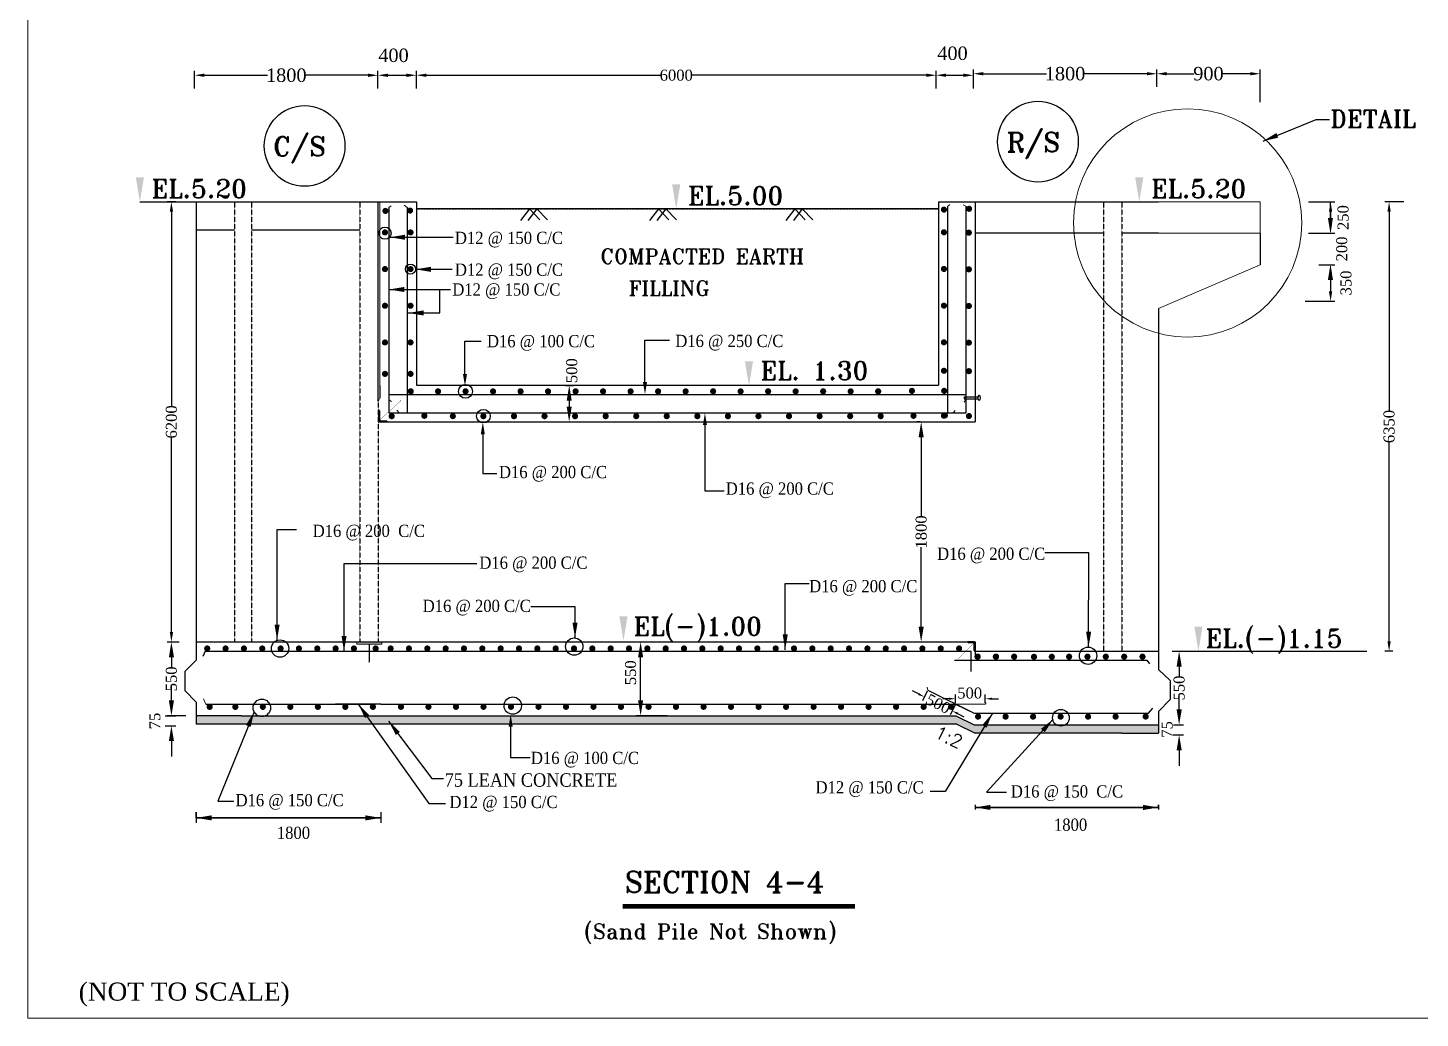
# Model space of a CAD drawing. Extents: x -545075 to 1728153, y -708141 to -305611.
# Drawn here: x 298246 to 329939, y -644507 to -621965 of the extents above; entities that cross this region are included whole.
import ezdxf

# ---------------------------------------------------------------- set-up
doc = ezdxf.new("R2010")
doc.units = 0
doc.header["$MEASUREMENT"] = 0
doc.linetypes.add('DASHED', pattern=[0.75, 0.5, -0.25])
doc.layers.get('0').update_dxf_attribs({"linetype": 'CONTINUOUS'})
doc.layers.get('DEFPOINTS').update_dxf_attribs({"linetype": 'CONTINUOUS'})
doc.layers.add('LINE', color=7, linetype='CONTINUOUS')
doc.styles.add('BIG', font='ROMANT.SHX')
doc.styles.add('SMALL', font='ROMANS.SHX')
doc.styles.get("Standard").update_dxf_attribs({"font": 'times.ttf', "height": 250})
doc.dimstyles.new('3', dxfattribs={"dimtxt": 225, "dimasz": 350, "dimexe": 100, "dimexo": 25, "dimgap": 9, "dimtad": 0, "dimdec": 0, "dimzin": 0, "dimdsep": 46, "dimtxsty": 'Standard', "dimcen": 0, "dimclrt": 256, "dimadec": 0, "dimazin": 0, "dimtfac": 1, "dimtdec": 0, "dimtofl": 0, "dimtmove": 2, "dimatfit": 3, "dimfxl": 1, "dimtolj": 1, "dimtzin": 0, "dimarcsym": 0})

# ---------------------------------------------------------------- blocks, each defined once
blk = doc.blocks.new('*D382')
at = {"layer": 'DEFPOINTS', "color": 0, "lineweight": -2}
for p in [(329595, -625926), (329232, -636155), (329342, -636155)]:
    blk.add_point(p, dxfattribs=at)
at = {"layer": 'LINE', "color": 0, "lineweight": -2}
for p, q in [((329570, -625926), (329132, -625926)), ((329232, -626151), (329232, -630677)), ((329232, -635930), (329232, -631404)), ((329317, -636155), (329132, -636155))]:
    blk.add_line(p, q, dxfattribs=at)
for points in [[(329194, -626151), (329269, -626151), (329232, -625926)], [(329194, -635930), (329269, -635930), (329232, -636155)]]:
    blk.add_solid(points, dxfattribs=at)
at = {"layer": 'LINE', "insert": (329232, -631040), "char_height": 250, "attachment_point": 5, "rotation": 90}
blk.add_mtext('\\A1;6350', dxfattribs=at)
blk = doc.blocks.new('*D383')
at = {"layer": 'DEFPOINTS', "color": 0, "lineweight": -2}
for p in [(301715, -635945), (301514, -637623), (301866, -637623)]:
    blk.add_point(p, dxfattribs=at)
at = {"layer": 'LINE', "color": 0, "lineweight": -2}
for p, q in [((301690, -635945), (301414, -635945)), ((301514, -636295), (301514, -636513)), ((301514, -637273), (301514, -637054)), ((301841, -637623), (301414, -637623))]:
    blk.add_line(p, q, dxfattribs=at)
for points in [[(301456, -636295), (301573, -636295), (301514, -635945)], [(301456, -637273), (301573, -637273), (301514, -637623)]]:
    blk.add_solid(points, dxfattribs=at)
at = {"layer": 'LINE', "insert": (301514, -636784), "char_height": 250, "attachment_point": 5, "rotation": 90}
blk.add_mtext('\\A1;550', dxfattribs=at)
blk = doc.blocks.new('*D384')
at = {"layer": 'DEFPOINTS', "color": 0, "lineweight": -2}
for p in [(324270, -636155), (324325, -637831), (324453, -637831)]:
    blk.add_point(p, dxfattribs=at)
at = {"layer": 'LINE', "color": 0, "lineweight": -2}
for p, q in [((324295, -636155), (324553, -636155)), ((324453, -636505), (324453, -636723)), ((324453, -637481), (324453, -637264)), ((324350, -637831), (324553, -637831))]:
    blk.add_line(p, q, dxfattribs=at)
for points in [[(324395, -636505), (324512, -636505), (324453, -636155)], [(324395, -637481), (324512, -637481), (324453, -637831)]]:
    blk.add_solid(points, dxfattribs=at)
at = {"layer": 'LINE', "insert": (324453, -636993), "char_height": 250, "attachment_point": 5, "rotation": 90}
blk.add_mtext('\\A1;550', dxfattribs=at)
blk = doc.blocks.new('*D369')
at = {"layer": 'DEFPOINTS', "color": 0, "lineweight": -2}
for p in [(310457, -630103), (310457, -630935), (310569, -630935)]:
    blk.add_point(p, dxfattribs=at)
at = {"layer": 'LINE', "color": 0, "lineweight": -2}
for p, q in [((310482, -630103), (310669, -630103)), ((310569, -630453), (310569, -630585)), ((310482, -630935), (310669, -630935))]:
    blk.add_line(p, q, dxfattribs=at)
for points in [[(310511, -630453), (310627, -630453), (310569, -630103)], [(310511, -630585), (310627, -630585), (310569, -630935)]]:
    blk.add_solid(points, dxfattribs=at)
at = {"layer": 'LINE', "insert": (310628, -629770), "char_height": 250, "attachment_point": 5, "rotation": 90}
blk.add_mtext('\\A1;500', dxfattribs=at)
blk = doc.blocks.new('*D370')
at = {"layer": 'DEFPOINTS', "color": 0, "lineweight": -2}
for p in [(306216, -623045), (302041, -623368), (306216, -623368)]:
    blk.add_point(p, dxfattribs=at)
at = {"layer": 'LINE', "color": 0, "lineweight": -2}
for p, q in [((302041, -623343), (302041, -622945)), ((302266, -623045), (303703, -623045)), ((305991, -623045), (304554, -623045)), ((306216, -623343), (306216, -622945))]:
    blk.add_line(p, q, dxfattribs=at)
for points in [[(302266, -623007), (302266, -623082), (302041, -623045)], [(305991, -623007), (305991, -623082), (306216, -623045)]]:
    blk.add_solid(points, dxfattribs=at)
at = {"layer": 'LINE', "insert": (304129, -623045), "char_height": 250, "attachment_point": 5}
blk.add_mtext('\\A1;{\\H1.222x;\\C7;1800}', dxfattribs=at)
blk = doc.blocks.new('*D371')
at = {"layer": 'DEFPOINTS', "color": 0, "lineweight": -2}
for p in [(319769, -623045), (318922, -623370), (319769, -623368)]:
    blk.add_point(p, dxfattribs=at)
at = {"layer": 'LINE', "color": 0, "lineweight": -2}
for p, q in [((318922, -623345), (318922, -622945)), ((319147, -623045), (319544, -623045)), ((319769, -623343), (319769, -622945))]:
    blk.add_line(p, q, dxfattribs=at)
for points in [[(319147, -623007), (319147, -623082), (318922, -623045)], [(319544, -623007), (319544, -623082), (319769, -623045)]]:
    blk.add_solid(points, dxfattribs=at)
at = {"layer": 'LINE', "insert": (319294, -622546), "char_height": 250, "attachment_point": 5}
blk.add_mtext('\\A1;{\\H1.222x;\\C7;400}', dxfattribs=at)
blk = doc.blocks.new('*D372')
at = {"layer": 'DEFPOINTS', "color": 0, "lineweight": -2}
for p in [(307090, -623045), (306216, -623368), (307090, -623368)]:
    blk.add_point(p, dxfattribs=at)
at = {"layer": 'LINE', "color": 0, "lineweight": -2}
for p, q in [((306216, -623343), (306216, -622945)), ((306441, -623045), (306865, -623045)), ((307090, -623343), (307090, -622945))]:
    blk.add_line(p, q, dxfattribs=at)
for points in [[(306441, -623007), (306441, -623082), (306216, -623045)], [(306865, -623007), (306865, -623082), (307090, -623045)]]:
    blk.add_solid(points, dxfattribs=at)
at = {"layer": 'LINE', "insert": (306570, -622593), "char_height": 250, "attachment_point": 5}
blk.add_mtext('\\A1;{\\H1.222x;\\C7;400}', dxfattribs=at)
blk = doc.blocks.new('*D373')
at = {"layer": 'DEFPOINTS', "color": 0, "lineweight": -2}
for p in [(307090, -623044), (307090, -623370), (318922, -623370)]:
    blk.add_point(p, dxfattribs=at)
at = {"layer": 'LINE', "color": 0, "lineweight": -2}
for p, q in [((307090, -623345), (307090, -622944)), ((307315, -623044), (312642, -623044)), ((318697, -623044), (313370, -623044)), ((318922, -623345), (318922, -622944))]:
    blk.add_line(p, q, dxfattribs=at)
for points in [[(307315, -623007), (307315, -623082), (307090, -623044)], [(318697, -623007), (318697, -623082), (318922, -623044)]]:
    blk.add_solid(points, dxfattribs=at)
at = {"layer": 'LINE', "insert": (313006, -623044), "char_height": 250, "attachment_point": 5}
blk.add_mtext('\\A1;6000', dxfattribs=at)
blk = doc.blocks.new('*D374')
at = {"layer": 'DEFPOINTS', "color": 0, "lineweight": -2}
for p in [(323944, -623010), (319769, -623333), (323944, -623333)]:
    blk.add_point(p, dxfattribs=at)
at = {"layer": 'LINE', "color": 0, "lineweight": -2}
for p, q in [((319769, -623308), (319769, -622910)), ((319994, -623010), (321431, -623010)), ((323719, -623010), (322282, -623010)), ((323944, -623308), (323944, -622910))]:
    blk.add_line(p, q, dxfattribs=at)
for points in [[(319994, -622972), (319994, -623047), (319769, -623010)], [(323719, -622972), (323719, -623047), (323944, -623010)]]:
    blk.add_solid(points, dxfattribs=at)
at = {"layer": 'LINE', "insert": (321856, -623010), "char_height": 250, "attachment_point": 5}
blk.add_mtext('\\A1;{\\H1.222x;\\C7;1800}', dxfattribs=at)
blk = doc.blocks.new('*D375')
at = {"layer": 'DEFPOINTS', "color": 0, "lineweight": -2}
for p in [(301514, -625926), (301638, -625926), (301638, -635945)]:
    blk.add_point(p, dxfattribs=at)
at = {"layer": 'LINE', "color": 0, "lineweight": -2}
for p, q in [((301613, -625926), (301414, -625926)), ((301514, -626151), (301514, -630572)), ((301514, -635720), (301514, -631299)), ((301613, -635945), (301414, -635945))]:
    blk.add_line(p, q, dxfattribs=at)
for points in [[(301477, -626151), (301552, -626151), (301514, -625926)], [(301477, -635720), (301552, -635720), (301514, -635945)]]:
    blk.add_solid(points, dxfattribs=at)
at = {"layer": 'LINE', "insert": (301514, -630935), "char_height": 250, "attachment_point": 5, "rotation": 90}
blk.add_mtext('\\A1;6200', dxfattribs=at)
blk = doc.blocks.new('*D376')
at = {"layer": 'DEFPOINTS', "color": 0, "lineweight": -2}
for p in [(312194, -635945), (312823, -635945), (312823, -637623)]:
    blk.add_point(p, dxfattribs=at)
at = {"layer": 'LINE', "color": 0, "lineweight": -2}
for p, q in [((312798, -635945), (312094, -635945)), ((312194, -637273), (312194, -636295)), ((312798, -637623), (312094, -637623))]:
    blk.add_line(p, q, dxfattribs=at)
for points in [[(312136, -636295), (312253, -636295), (312194, -635945)], [(312136, -637273), (312253, -637273), (312194, -637623)]]:
    blk.add_solid(points, dxfattribs=at)
at = {"layer": 'LINE', "insert": (311967, -636645), "char_height": 250, "attachment_point": 5, "rotation": 90}
blk.add_mtext('\\A1;550', dxfattribs=at)
blk = doc.blocks.new('*D377')
at = {"layer": 'DEFPOINTS', "color": 0, "lineweight": -2}
for p in [(326297, -623010), (323944, -623333), (326297, -623684)]:
    blk.add_point(p, dxfattribs=at)
at = {"layer": 'LINE', "color": 0, "lineweight": -2}
for p, q in [((323944, -623308), (323944, -622910)), ((324169, -623010), (324790, -623010)), ((326072, -623010), (325451, -623010)), ((326297, -623659), (326297, -622910))]:
    blk.add_line(p, q, dxfattribs=at)
for points in [[(324169, -622972), (324169, -623047), (323944, -623010)], [(326072, -622972), (326072, -623047), (326297, -623010)]]:
    blk.add_solid(points, dxfattribs=at)
at = {"layer": 'LINE', "insert": (325120, -623010), "char_height": 250, "attachment_point": 5}
blk.add_mtext('\\A1;{\\H1.222x;\\C7;900}', dxfattribs=at)
blk = doc.blocks.new('*D378')
at = {"layer": 'DEFPOINTS', "color": 0, "lineweight": -2}
for p in [(327375, -625926), (327375, -626641), (327900, -626641)]:
    blk.add_point(p, dxfattribs=at)
at = {"layer": 'LINE', "color": 0, "lineweight": -2}
for p, q in [((327400, -625926), (328000, -625926)), ((327900, -626151), (327900, -626416)), ((327400, -626641), (328000, -626641))]:
    blk.add_line(p, q, dxfattribs=at)
for points in [[(327862, -626151), (327937, -626151), (327900, -625926)], [(327862, -626416), (327937, -626416), (327900, -626641)]]:
    blk.add_solid(points, dxfattribs=at)
at = {"layer": 'LINE', "insert": (328186, -626284), "char_height": 250, "attachment_point": 5, "rotation": 90}
blk.add_mtext('\\A1;250', dxfattribs=at)
blk = doc.blocks.new('*D379')
at = {"layer": 'DEFPOINTS', "color": 0, "lineweight": -2}
for p in [(327608, -627357), (327293, -628188), (327900, -628188)]:
    blk.add_point(p, dxfattribs=at)
at = {"layer": 'LINE', "color": 0, "lineweight": -2}
for p, q in [((327633, -627357), (328000, -627357)), ((327900, -627582), (327900, -627963)), ((327318, -628188), (328000, -628188))]:
    blk.add_line(p, q, dxfattribs=at)
for points in [[(327862, -627582), (327937, -627582), (327900, -627357)], [(327862, -627963), (327937, -627963), (327900, -628188)]]:
    blk.add_solid(points, dxfattribs=at)
at = {"layer": 'LINE', "insert": (328252, -627773), "char_height": 250, "attachment_point": 5, "rotation": 90}
blk.add_mtext('\\A1;350', dxfattribs=at)
blk = doc.blocks.new('*D380')
at = {"layer": 'DEFPOINTS', "color": 0, "lineweight": -2}
for p in [(324300, -637831), (324294, -638060), (324453, -638060)]:
    blk.add_point(p, dxfattribs=at)
at = {"layer": 'LINE', "color": 0, "lineweight": -2}
for p, q in [((324453, -637481), (324453, -637131)), ((324325, -637831), (324553, -637831)), ((324319, -638060), (324553, -638060)), ((324453, -638410), (324453, -638760))]:
    blk.add_line(p, q, dxfattribs=at)
for points in [[(324395, -637481), (324512, -637481), (324453, -637831)], [(324395, -638410), (324512, -638410), (324453, -638060)]]:
    blk.add_solid(points, dxfattribs=at)
at = {"layer": 'LINE', "insert": (324180, -637936), "char_height": 250, "attachment_point": 5, "rotation": 90}
blk.add_mtext('\\A1;{\\fTimes New Roman|b0|i0|c0|p18;75}', dxfattribs=at)
blk = doc.blocks.new('*D381')
at = {"layer": 'DEFPOINTS', "color": 0, "lineweight": -2}
for p in [(301348, -637623), (301348, -637851), (301514, -637851)]:
    blk.add_point(p, dxfattribs=at)
at = {"layer": 'LINE', "color": 0, "lineweight": -2}
for p, q in [((301514, -637273), (301514, -636923)), ((301373, -637623), (301614, -637623)), ((301373, -637851), (301614, -637851)), ((301514, -638201), (301514, -638551))]:
    blk.add_line(p, q, dxfattribs=at)
for points in [[(301456, -637273), (301573, -637273), (301514, -637623)], [(301456, -638201), (301573, -638201), (301514, -637851)]]:
    blk.add_solid(points, dxfattribs=at)
at = {"layer": 'LINE', "insert": (301138, -637744), "char_height": 250, "attachment_point": 5, "rotation": 90}
blk.add_mtext('\\A1;{\\fTimes New Roman|b0|i0|c0|p18;75}', dxfattribs=at)
blk = doc.blocks.new('*D222')
at = {"layer": 'DEFPOINTS', "color": 0, "lineweight": -2}
for p in [(320040, -637237), (319363, -637357), (320040, -637357)]:
    blk.add_point(p, dxfattribs=at)
at = {"layer": 'LINE', "color": 0, "lineweight": -2}
for p, q in [((319213, -637237), (319063, -637237)), ((319363, -637332), (319363, -637137)), ((320040, -637332), (320040, -637137)), ((320190, -637237), (320340, -637237))]:
    blk.add_line(p, q, dxfattribs=at)
for points in [[(319213, -637212), (319213, -637262), (319363, -637237)], [(320190, -637212), (320190, -637262), (320040, -637237)]]:
    blk.add_solid(points, dxfattribs=at)
at = {"layer": 'LINE', "lineweight": 20, "insert": (319685, -637108), "char_height": 250, "attachment_point": 5}
blk.add_mtext('\\A1;500', dxfattribs=at)
blk = doc.blocks.new('*D223')
at = {"layer": 'DEFPOINTS', "color": 0, "lineweight": -2}
for p in [(318653, -637195), (318730, -637040), (319363, -637357)]:
    blk.add_point(p, dxfattribs=at)
at = {"layer": 'LINE', "color": 0, "lineweight": -2}
for p, q in [((318519, -637128), (318385, -637060)), ((318719, -637063), (318608, -637284)), ((319352, -637380), (319241, -637601)), ((319420, -637579), (319554, -637646))]:
    blk.add_line(p, q, dxfattribs=at)
for points in [[(318530, -637105), (318508, -637150), (318653, -637195)], [(319431, -637556), (319409, -637601), (319286, -637512)]]:
    blk.add_solid(points, dxfattribs=at)
at = {"layer": 'LINE', "lineweight": 20, "insert": (318969, -637353), "char_height": 250, "attachment_point": 5, "rotation": 333.4133}
blk.add_mtext('\\A1;500', dxfattribs=at)
blk = doc.blocks.new('*D404')
at = {"layer": 'DEFPOINTS', "color": 0, "linetype": 'ByBlock', "lineweight": -2}
for p in [(327375, -626641), (327608, -627357), (327896, -627357)]:
    blk.add_point(p, dxfattribs=at)
at = {"layer": 'LINE', "color": 0, "linetype": 'ByBlock', "lineweight": -2}
for p, q in [((327896, -626291), (327896, -625941)), ((327400, -626641), (327996, -626641)), ((327633, -627357), (327996, -627357)), ((327896, -627707), (327896, -628057))]:
    blk.add_line(p, q, dxfattribs=at)
for points in [[(327838, -626291), (327955, -626291), (327896, -626641)], [(327838, -627707), (327955, -627707), (327896, -627357)]]:
    blk.add_solid(points, dxfattribs=at)
at = {"layer": 'LINE', "linetype": 'ByBlock', "lineweight": -2, "insert": (328156, -626999), "char_height": 250, "attachment_point": 5, "rotation": 90}
blk.add_mtext('\\A1;200', dxfattribs=at)
blk = doc.blocks.new('*D667')
at = {"layer": 'DEFPOINTS', "color": 0, "linetype": 'ByBlock', "lineweight": -2}
for p in [(318581, -630935), (318581, -635945), (318581, -635945)]:
    blk.add_point(p, dxfattribs=at)
at = {"layer": 'LINE', "color": 0, "linetype": 'ByBlock', "lineweight": -2}
for p, q in [((318556, -630935), (318481, -630935)), ((318581, -631285), (318581, -633090)), ((318581, -635595), (318581, -633790)), ((318556, -635945), (318481, -635945))]:
    blk.add_line(p, q, dxfattribs=at)
for points in [[(318523, -631285), (318639, -631285), (318581, -630935)], [(318523, -635595), (318639, -635595), (318581, -635945)]]:
    blk.add_solid(points, dxfattribs=at)
at = {"layer": 'LINE', "linetype": 'ByBlock', "lineweight": -2, "insert": (318581, -633440), "char_height": 250, "attachment_point": 5, "rotation": 90}
blk.add_mtext('\\A1;1800', dxfattribs=at)

msp = doc.modelspace()

# ---------------------------------------------------------------- hatches: boundary and pattern name
at = {"layer": 'LINE', "lineweight": 20}
msp.add_hatch(color=256, dxfattribs=at).paths.add_polyline_path([(306303.761, -635944.687), (305734.351, -635944.687), (305734.351, -635995.715), (306303.761, -635995.715)])
h = msp.add_hatch(color=256, dxfattribs=at)
h.paths.add_polyline_path([(306024.594, -636388.563), (306019.056, -636388.563), (306010.82, -636403.464), (306015.1, -636406.312)])
h.paths.add_polyline_path([(306024.594, -635995.715), (306019.056, -635995.715), (306019.056, -636388.563), (306024.594, -636388.563)])
at = {"layer": 'LINE', "lineweight": 5}
h = msp.add_hatch(dxfattribs=at)
h.set_pattern_fill('AR-CONC', color=0, scale=58.5, style=0)
h.set_pattern_definition([(50, (-68227.16, 0), (419.5972, -36.71), [43.875, -482.625]), (355, (-68227.16, 0), (-81.16953, 440.0324), [35.1, -386.1]), (100.4514, (-68192.2, -3.06), (338.42799, 403.32213), [37.288, -410.16814]), (46.1842, (-68227.16, 117), (624.336, -96.82862), [65.8125, -723.9375]), (96.6356, (-68175.1, 108.93), (546.7777, 569.85895), [55.932, -615.2521]), (351.1842, (-68227.16, 117), (546.77724, 569.8594), [52.65, -579.15]), (21, (-68168.66, 87.75), (349.19063, -235.53205), [43.875, -482.625]), (326, (-68168.66, 87.75), (142.33947, 424.21278), [35.1, -386.1]), (71.4514, (-68139.56, 68.12), (491.53024, 188.68034), [37.288, -410.16814]), (37.5, (-68227.16, 0), (7.113515, 194.742904), [0, -381.42, 0, -391.95, 0, -387.5625]), (7.5, (-68227.16, 0), (153.89568, 230.73085), [0, -223.47, 0, -372.645, 0, -147.7125]), (327.5, (-68357.61, 0), (312.286125, -13.1946), [0, -146.25, 0, -456.3, 0, -605.475]), (317.5, (-68416.1, 0), (341.16391, 58.56141), [0, -190.125, 0, -303.03, 0, -429.975])])
h.paths.add_polyline_path([(319390.099, -637814.714), (319807.963, -638023.646), (323147.563, -638023.646), (323982.463, -638023.646), (323982.463, -637831.47), (323147.563, -637831.47), (321862.221, -637831.47, -0.287636518), (321660.152, -637831.47), (319783.914, -637831.47), (319366.401, -637622.714), (305956.014, -637622.714), (303656.606, -637622.714, -0.223139177), (303488.435, -637622.714), (303110.007, -637622.714), (302080.253, -637622.714), (302080.253, -637814.89), (303110.007, -637814.89), (306092.33, -637814.89), (306092.33, -637814.714)])

# ---------------------------------------------------------------- linework, layer by layer
at = {"color": 0}
for p, q in [((319658.528, -635944.687), (319648.675, -635954.54)), ((319677.797, -635944.687), (319658.828, -635963.655)), ((319697.065, -635944.687), (319675.265, -635966.487)), ((319716.334, -635944.687), (319694.534, -635966.487)), ((319735.603, -635944.687), (319713.803, -635966.487)), ((319754.871, -635944.687), (319733.071, -635966.487)), ((319774.14, -635944.687), (319752.34, -635966.487)), ((319793.409, -635944.687), (319770.244, -635967.852)), ((319807.598, -635949.766), (319781.255, -635976.11)), ((319807.598, -635969.035), (319785.798, -635990.835)), ((319807.598, -635988.304), (319785.798, -636010.104)), ((319807.598, -636007.572), (319785.798, -636029.372)), ((319807.598, -636026.841), (319785.798, -636048.641)), ((319807.598, -636046.11), (319785.798, -636067.91)), ((319807.598, -636065.378), (319785.798, -636087.178)), ((319807.598, -636084.647), (319785.798, -636106.447)), ((319807.598, -636103.916), (319785.798, -636125.716)), ((319807.598, -636123.184), (319786.909, -636143.874)), ((319807.598, -636142.453), (319794.845, -636155.206)), ((319807.598, -636161.722), (319806.873, -636162.447))]:
    msp.add_line(p, q, dxfattribs=at)
at = {"color": 7, "linetype": 'ByBlock', "lineweight": 20}
msp.add_lwpolyline([(298246.185, -644507.037), (298246.185, -602793.849), (357234.532, -602793.849), (357234.532, -644507.037), (298246.185, -644507.037)], close=True, dxfattribs=at)
at = {"layer": 'LINE'}
for p, q in [((300796.336, -625925.887), (303612.274, -625925.887)), ((302080.253, -625925.887), (302080.253, -635944.687)), ((302080.253, -625925.887), (306428.691, -625925.887)), ((305767.728, -625925.887), (306428.691, -625925.887)), ((306428.691, -625925.887), (307089.653, -625925.887)), ((306717.976, -625925.887), (307089.653, -625925.887)), ((307089.653, -625925.887), (307089.653, -630100.387)), ((318973.063, -625925.887), (318973.063, -630100.387)), ((318973.063, -625925.887), (319422.14, -625925.887)), ((319422.14, -625925.887), (323982.463, -625925.887)), ((319807.963, -625925.887), (319807.963, -630935.287)), ((306463.478, -626056.457), (306463.478, -630726.562)), ((306880.928, -626051.673), (306880.928, -630726.562)), ((318973.063, -626085.385), (307089.653, -626085.385)), ((309664.941, -626085.385), (309460.888, -626348.98)), ((309834.982, -626085.385), (309630.929, -626348.98)), ((309903.002, -626332.001), (309664.941, -626085.385)), ((310073.043, -626332.001), (309834.982, -626085.385)), ((312599.941, -626085.385), (312395.888, -626348.98)), ((312769.982, -626085.385), (312565.929, -626348.98)), ((312838.002, -626332.001), (312599.941, -626085.385)), ((313008.043, -626332.001), (312769.982, -626085.385)), ((315704.936, -626085.385), (315500.883, -626348.98)), ((315874.977, -626085.385), (315670.924, -626348.98)), ((315942.997, -626332.001), (315704.936, -626085.385)), ((316113.038, -626332.001), (315874.977, -626085.385)), ((319181.788, -626031.923), (319181.788, -630726.562)), ((319599.238, -626023.943), (319599.238, -630726.562)), ((323983.174, -628351.226), (323982.463, -636153.412)), ((308195.859, -629843.53), (308195.859, -629098.312)), ((308195.859, -629098.312), (308568.425, -629098.312)), ((312294.093, -630029.624), (312294.093, -629075.019)), ((312294.093, -629075.019), (312850.872, -629075.019)), ((306254.753, -630109.191), (306254.753, -630394.466)), ((306463.478, -630309.112), (319599.238, -630309.112)), ((307089.653, -630100.387), (318973.063, -630100.387)), ((319558.742, -630367.095), (319879.742, -630367.095)), ((319558.742, -630367.095), (319558.742, -630412.095)), ((306222.292, -630658.22), (306223.218, -630657.294)), ((306222.292, -630682.819), (306238.573, -630666.537)), ((306222.292, -630707.417), (306248.704, -630681.005)), ((306250.122, -630684.817), (306250.122, -630879.627)), ((319558.742, -630412.095), (319879.742, -630412.095)), ((306222.292, -630732.015), (306250.122, -630704.185)), ((306222.292, -630756.614), (306250.122, -630728.784)), ((306222.292, -630781.212), (306250.122, -630753.382)), ((306222.292, -630805.811), (306250.122, -630777.981)), ((306222.292, -630830.409), (306250.122, -630802.579)), ((306222.292, -630855.008), (306250.122, -630827.178)), ((306222.292, -630879.606), (306250.122, -630851.776)), ((306222.292, -630904.205), (306250.122, -630876.375)), ((306222.292, -630928.803), (306255.922, -630895.173)), ((306222.292, -630935.287), (306431.017, -630935.287)), ((306240.406, -630935.287), (306269.978, -630905.715)), ((306254.753, -630935.287), (319807.963, -630935.287)), ((306265.005, -630935.287), (306292.835, -630907.457)), ((306277.952, -630907.457), (306403.187, -630907.457)), ((306289.603, -630935.287), (306317.433, -630907.457)), ((306314.202, -630935.287), (306342.032, -630907.457)), ((306338.8, -630935.287), (306366.63, -630907.457)), ((306363.399, -630935.287), (306391.229, -630907.457)), ((306387.997, -630935.287), (306412.212, -630911.072)), ((306412.595, -630935.287), (306425.174, -630922.709)), ((306463.478, -630726.562), (319599.238, -630726.562)), ((308602.127, -631221.348), (308602.127, -632109.248)), ((313658.9, -631007.639), (313658.9, -632504.947)), ((308602.127, -632109.248), (308921.662, -632109.248)), ((313658.9, -632504.947), (314098.261, -632504.947)), ((302080.253, -635944.687), (306254.753, -635944.687)), ((302080.253, -635944.687), (319807.963, -635944.687)), ((319785.798, -635944.687), (319644.098, -635944.687)), ((319763.998, -635966.487), (319665.898, -635966.487)), ((319807.963, -635944.687), (319807.963, -636271.687)), ((302284.91, -636153.412), (302233.161, -636275.13)), ((302284.91, -636153.412), (306254.753, -636153.412)), ((306254.753, -636153.412), (307388.578, -636153.412)), ((306406.209, -636153.412), (319712.251, -636153.412)), ((319342.251, -636362.137), (323721.166, -636362.137)), ((319712.251, -636153.412), (319712.251, -636616.672)), ((319807.963, -636153.412), (323982.463, -636153.412)), ((323721.166, -636362.137), (323781.529, -636442.094)), ((324553.42, -636154.794), (328726.26, -636154.794)), ((318730.135, -637040.248), (319783.967, -637567.661)), ((303110.007, -637622.714), (302080.253, -637622.714)), ((302300.614, -637357.167), (306161.618, -637357.167)), ((303110.007, -637622.714), (306280.315, -637622.714)), ((306283.738, -637357.167), (305248.481, -637357.167)), ((305956.014, -637622.714), (319366.401, -637622.714)), ((306283.738, -637357.167), (319363.376, -637357.167)), ((307226.449, -637356.757), (318370.45, -637358.011)), ((319363.376, -637357.167), (319783.967, -637567.661)), ((319366.401, -637622.714), (319783.914, -637831.47)), ((319783.967, -637567.661), (323755.058, -637568.117)), ((319835.252, -637567.667), (319947.251, -637567.682)), ((319906.357, -637688.553), (319845.064, -637627.259)), ((323755.058, -637568.117), (323851.562, -637448.775)), ((319390.099, -637814.714), (302080.253, -637814.89)), ((319390.099, -637814.714), (303110.007, -637814.89)), ((309234.726, -637868.896), (309234.726, -638576.583)), ((319390.099, -637814.714), (319807.963, -638023.646)), ((319783.914, -637831.47), (323147.563, -637831.47)), ((323147.563, -637831.47), (323982.463, -637831.47)), ((323147.563, -638023.646), (319807.963, -638023.646)), ((323147.563, -638023.646), (323982.463, -638023.646)), ((309234.726, -638576.583), (309676.939, -638576.583)), ((302080.253, -639948.398), (302080.253, -639815.68)), ((302080.253, -639815.68), (302080.253, -640059.231)), ((306280.315, -639815.68), (306280.315, -640059.231)), ((319807.963, -639650.863), (319807.963, -639755.596)), ((323982.463, -639710.496), (323982.463, -639650.863)), ((323982.463, -639650.863), (323982.463, -639755.596))]:
    msp.add_line(p, q, dxfattribs=at)
at = {"layer": 'LINE', "linetype": 'DASHED', "ltscale": 2.5}
for p, q in [((302951.07, -625925.887), (302951.07, -635944.687)), ((303337.31, -625925.887), (303337.31, -635944.687)), ((305804.842, -625925.887), (305804.842, -635944.687)), ((322730.113, -625925.887), (322730.113, -636153.412)), ((323147.563, -625925.887), (323147.563, -636153.412)), ((306222.292, -630470.844), (306222.292, -635944.687))]:
    msp.add_line(p, q, dxfattribs=at)
at = {"layer": 'LINE', "color": 0, "linetype": 'ByBlock', "lineweight": -2}
for p, q in [((306222.292, -630470.844), (306222.292, -625925.887)), ((302080.253, -626566), (302951.07, -626566)), ((303337.31, -626566), (305804.842, -626566)), ((320691.292, -626641.374), (319807.963, -626641.374)), ((322730.113, -626641.374), (320691.292, -626641.374)), ((323982.463, -626641.374), (323147.563, -626641.374)), ((326297.148, -626641.374), (326297.148, -627356.861)), ((326297.148, -626641.374), (326297.148, -627356.861))]:
    msp.add_line(p, q, dxfattribs=at)
at = {"layer": 'LINE', "lineweight": 15}
msp.add_line((306254.753, -625925.887), (306254.753, -630394.466), dxfattribs=at)
at = {"layer": 'LINE', "lineweight": 20}
for p, q in [((323982.463, -625925.887), (326297.148, -625925.887)), ((326297.148, -625925.887), (326297.148, -626641.374)), ((306463.478, -626056.457), (306517.357, -626018.185)), ((306880.928, -626051.673), (306814.348, -626003.833)), ((319181.788, -626031.923), (319236.704, -625984.881)), ((319599.238, -626023.943), (319534.673, -625991.436)), ((326297.148, -626641.374), (323982.463, -626641.374)), ((326297.148, -626641.374), (326297.148, -627356.861)), ((326297.148, -627356.861), (323983.174, -628351.226)), ((306222.292, -630470.844), (306254.753, -630394.466)), ((306463.478, -630430.939), (306527.168, -630473.942)), ((306695.811, -630726.562), (306641.986, -630667.455)), ((319308.189, -630726.562), (319351.015, -630671.743)), ((319599.238, -630421.874), (319560.633, -630484.904)), ((318730.135, -637040.248), (318713.616, -636976.223)), ((302300.614, -637357.167), (302245.634, -637240.174)), ((320039.508, -637357.198), (320061.661, -637329.359))]:
    msp.add_line(p, q, dxfattribs=at)
at = {"layer": 'LINE', "linetype": 'DASHED'}
msp.add_line((307089.653, -626085.385), (318973.063, -626085.385), dxfattribs=at)
at = {"layer": 'LINE', "linetype": 'Continuous'}
msp.add_line((319785.798, -636140.887), (319785.798, -635988.287), dxfattribs=at)
at = {"layer": 'LINE', "const_width": 69.575}
for points in [[(306350.944, -626131.569, 1), (306420.519, -626131.569, 1)], [(306912.446, -626124.131, 1), (306982.021, -626124.131, 1)], [(319064.43, -626102.83, 1), (319134.005, -626102.83, 1)], [(319637.041, -626084.211, 1), (319706.616, -626084.211, 1)], [(306340.554, -626621.637, 1), (306410.129, -626621.637, 1)], [(306922.201, -626621.637, 1), (306991.776, -626621.637, 1)], [(319064.43, -626618.854, 1), (319134.005, -626618.854, 1)], [(319632.162, -626627.203, 1), (319701.737, -626627.203, 1)], [(306340.554, -627456.537, 1), (306410.129, -627456.537, 1)], [(306922.201, -627456.537, 1), (306991.776, -627456.537, 1)], [(319064.43, -627453.754, 1), (319134.005, -627453.754, 1)], [(319632.162, -627462.103, 1), (319701.737, -627462.103, 1)], [(306340.554, -628291.437, 1), (306410.129, -628291.437, 1)], [(306922.201, -628291.437, 1), (306991.776, -628291.437, 1)], [(319064.43, -628288.654, 1), (319134.005, -628288.654, 1)], [(319632.162, -628297.003, 1), (319701.737, -628297.003, 1)], [(306340.554, -629126.337, 1), (306410.129, -629126.337, 1)], [(306922.201, -629126.337, 1), (306991.776, -629126.337, 1)], [(319064.43, -629123.554, 1), (319134.005, -629123.554, 1)], [(319632.162, -629131.903, 1), (319701.737, -629131.903, 1)], [(319064.43, -629771.699, 1), (319134.005, -629771.699, 1)], [(319632.162, -629780.048, 1), (319701.737, -629780.048, 1)], [(306340.554, -629841.331, 1), (306410.129, -629841.331, 1)], [(306922.201, -629841.331, 1), (306991.776, -629841.331, 1)], [(306927.284, -630239.537, 1), (306996.859, -630239.537, 1)], [(307548.376, -630239.537, 1), (307617.951, -630239.537, 1)], [(308174.551, -630239.537, 1), (308244.126, -630239.537, 1)], [(308800.726, -630239.537, 1), (308870.301, -630239.537, 1)], [(309426.901, -630239.537, 1), (309496.476, -630239.537, 1)], [(310053.076, -630239.537, 1), (310122.651, -630239.537, 1)], [(310679.251, -630239.537, 1), (310748.826, -630239.537, 1)], [(311305.426, -630239.537, 1), (311375.001, -630239.537, 1)], [(311931.601, -630239.537, 1), (312001.176, -630239.537, 1)], [(312557.776, -630239.537, 1), (312627.351, -630239.537, 1)], [(313183.951, -630239.537, 1), (313253.526, -630239.537, 1)], [(313810.126, -630239.537, 1), (313879.701, -630239.537, 1)], [(314436.301, -630239.537, 1), (314505.876, -630239.537, 1)], [(315062.476, -630239.537, 1), (315132.051, -630239.537, 1)], [(315688.651, -630239.537, 1), (315758.226, -630239.537, 1)], [(316314.826, -630239.537, 1), (316384.401, -630239.537, 1)], [(316941.001, -630239.537, 1), (317010.576, -630239.537, 1)], [(317567.176, -630239.537, 1), (317636.751, -630239.537, 1)], [(318335.284, -630228.405, 1), (318404.859, -630228.405, 1)], [(319069.712, -630228.405, 1), (319139.287, -630228.405, 1)], [(306493.619, -630804.486, 1), (306563.194, -630804.486, 1)], [(307237.382, -630796.137, 1), (307306.957, -630796.137, 1)], [(307885.119, -630804.486, 1), (307954.694, -630804.486, 1)], [(308580.869, -630804.486, 1), (308650.444, -630804.486, 1)], [(309276.619, -630804.486, 1), (309346.194, -630804.486, 1)], [(309972.369, -630804.486, 1), (310041.944, -630804.486, 1)], [(310668.119, -630804.486, 1), (310737.694, -630804.486, 1)], [(311363.869, -630804.486, 1), (311433.444, -630804.486, 1)], [(312059.619, -630804.486, 1), (312129.194, -630804.486, 1)], [(312755.369, -630804.486, 1), (312824.944, -630804.486, 1)], [(313451.119, -630804.486, 1), (313520.694, -630804.486, 1)], [(314146.869, -630804.486, 1), (314216.444, -630804.486, 1)], [(314842.619, -630804.486, 1), (314912.194, -630804.486, 1)], [(315538.369, -630804.486, 1), (315607.944, -630804.486, 1)], [(316234.119, -630804.486, 1), (316303.694, -630804.486, 1)], [(316929.869, -630804.486, 1), (316999.444, -630804.486, 1)], [(317625.619, -630804.486, 1), (317695.194, -630804.486, 1)], [(318371.463, -630796.137, 1), (318441.038, -630796.137, 1)], [(319064.43, -630793.354, 1), (319134.005, -630793.354, 1)], [(319086.694, -630787.788, 1), (319156.269, -630787.788, 1)], [(319632.162, -630801.703, 1), (319701.737, -630801.703, 1)], [(302294.072, -636092.186, 1), (302363.647, -636092.186, 1)], [(302711.522, -636092.186, 1), (302781.097, -636092.186, 1)], [(303128.972, -636092.186, 1), (303198.547, -636092.186, 1)], [(303546.422, -636092.186, 1), (303615.997, -636092.186, 1)], [(303963.872, -636092.186, 1), (304033.447, -636092.186, 1)], [(304381.322, -636092.186, 1), (304450.897, -636092.186, 1)], [(304798.772, -636092.186, 1), (304868.347, -636092.186, 1)], [(305216.222, -636092.186, 1), (305285.797, -636092.186, 1)], [(305633.672, -636092.186, 1), (305703.247, -636092.186, 1)], [(306128.117, -636092.186, 1), (306197.692, -636092.186, 1)], [(306468.572, -636092.186, 1), (306538.147, -636092.186, 1)], [(306886.022, -636092.186, 1), (306955.597, -636092.186, 1)], [(307303.472, -636092.186, 1), (307373.047, -636092.186, 1)], [(307720.922, -636092.186, 1), (307790.497, -636092.186, 1)], [(308138.372, -636092.186, 1), (308207.947, -636092.186, 1)], [(308555.822, -636092.186, 1), (308625.397, -636092.186, 1)], [(308973.272, -636092.186, 1), (309042.847, -636092.186, 1)], [(309390.722, -636092.186, 1), (309460.297, -636092.186, 1)], [(309808.172, -636092.186, 1), (309877.747, -636092.186, 1)], [(310225.622, -636092.186, 1), (310295.197, -636092.186, 1)], [(310643.072, -636092.186, 1), (310712.647, -636092.186, 1)], [(311060.522, -636092.186, 1), (311130.097, -636092.186, 1)], [(311477.972, -636092.186, 1), (311547.547, -636092.186, 1)], [(311895.422, -636092.186, 1), (311964.997, -636092.186, 1)], [(312312.872, -636092.186, 1), (312382.447, -636092.186, 1)], [(312730.322, -636092.186, 1), (312799.897, -636092.186, 1)], [(313147.772, -636092.186, 1), (313217.347, -636092.186, 1)], [(313565.222, -636092.186, 1), (313634.797, -636092.186, 1)], [(313982.672, -636092.186, 1), (314052.247, -636092.186, 1)], [(314400.122, -636092.186, 1), (314469.697, -636092.186, 1)], [(314817.572, -636092.186, 1), (314887.147, -636092.186, 1)], [(315235.022, -636092.186, 1), (315304.597, -636092.186, 1)], [(315652.472, -636092.186, 1), (315722.047, -636092.186, 1)], [(316069.922, -636092.186, 1), (316139.497, -636092.186, 1)], [(316487.372, -636092.186, 1), (316556.947, -636092.186, 1)], [(316904.822, -636092.186, 1), (316974.397, -636092.186, 1)], [(317322.272, -636092.186, 1), (317391.847, -636092.186, 1)], [(317739.722, -636092.186, 1), (317809.297, -636092.186, 1)], [(318157.172, -636092.186, 1), (318226.747, -636092.186, 1)], [(318574.622, -636092.186, 1), (318644.197, -636092.186, 1)], [(318992.072, -636092.186, 1), (319061.647, -636092.186, 1)], [(319409.522, -636092.186, 1), (319479.097, -636092.186, 1)], [(319826.972, -636278.821, 1), (319896.547, -636278.821, 1)], [(319833.959, -636278.821, 1), (319903.534, -636278.821, 1)], [(320244.422, -636278.821, 1), (320313.997, -636278.821, 1)], [(320251.409, -636278.821, 1), (320320.984, -636278.821, 1)], [(320661.872, -636278.821, 1), (320731.447, -636278.821, 1)], [(321113.48, -636281.766, 1), (321183.055, -636281.766, 1)], [(321519.48, -636281.766, 1), (321589.055, -636281.766, 1)], [(321914.222, -636278.821, 1), (321983.797, -636278.821, 1)], [(322331.672, -636278.821, 1), (322401.247, -636278.821, 1)], [(322749.122, -636278.821, 1), (322818.697, -636278.821, 1)], [(323166.572, -636278.821, 1), (323236.147, -636278.821, 1)], [(323584.022, -636278.821, 1), (323653.597, -636278.821, 1)], [(302350.021, -637421.176, 1), (302419.596, -637421.176, 1)], [(302934.162, -637421.176, 1), (303003.737, -637421.176, 1)], [(303560.337, -637421.176, 1), (303629.912, -637421.176, 1)], [(304186.512, -637421.176, 1), (304256.087, -637421.176, 1)], [(304812.687, -637421.176, 1), (304882.262, -637421.176, 1)], [(305438.862, -637421.176, 1), (305508.437, -637421.176, 1)], [(306065.037, -637421.176, 1), (306134.612, -637421.176, 1)], [(306704.401, -637420.649, 1), (306773.976, -637420.649, 1)], [(307330.576, -637420.649, 1), (307400.151, -637420.649, 1)], [(307956.751, -637420.649, 1), (308026.326, -637420.649, 1)], [(308582.926, -637420.649, 1), (308652.501, -637420.649, 1)], [(309209.101, -637420.649, 1), (309278.676, -637420.649, 1)], [(309835.276, -637420.649, 1), (309904.851, -637420.649, 1)], [(310461.451, -637420.649, 1), (310531.026, -637420.649, 1)], [(311087.626, -637420.649, 1), (311157.201, -637420.649, 1)], [(311713.801, -637420.649, 1), (311783.376, -637420.649, 1)], [(312339.976, -637420.649, 1), (312409.551, -637420.649, 1)], [(312966.151, -637420.649, 1), (313035.726, -637420.649, 1)], [(313592.326, -637420.649, 1), (313661.901, -637420.649, 1)], [(314218.501, -637420.649, 1), (314288.076, -637420.649, 1)], [(314844.676, -637420.649, 1), (314914.251, -637420.649, 1)], [(315470.851, -637420.649, 1), (315540.426, -637420.649, 1)], [(316097.026, -637420.649, 1), (316166.601, -637420.649, 1)], [(316723.201, -637420.649, 1), (316792.776, -637420.649, 1)], [(317349.376, -637420.649, 1), (317418.951, -637420.649, 1)], [(317975.551, -637420.649, 1), (318045.126, -637420.649, 1)], [(318601.726, -637420.649, 1), (318671.301, -637420.649, 1)], [(319227.901, -637420.649, 1), (319297.476, -637420.649, 1)], [(319840.887, -637643.786, 1), (319910.462, -637643.786, 1)], [(320467.062, -637643.786, 1), (320536.637, -637643.786, 1)], [(321093.237, -637643.786, 1), (321162.812, -637643.786, 1)], [(321719.412, -637643.786, 1), (321788.987, -637643.786, 1)], [(322345.587, -637643.786, 1), (322415.162, -637643.786, 1)], [(322971.762, -637643.786, 1), (323041.337, -637643.786, 1)], [(323655.712, -637641.144, 1), (323725.287, -637641.144, 1)]]:
    msp.add_lwpolyline(points, format="xyb", close=True, dxfattribs=at)
at = {"layer": 'LINE'}
for points, const_width in [([(306254.753, -630893.465), (306734.848, -630456.563, 0.967883856), (306728.575, -630449.866, 0.07906924), (306719.397, -630460.921, -2.652451287)], 5.566), ([(319778.363, -635972.849), (319431.527, -636319.685, 0.967883856), (319436.441, -636324.931, 0.07906924), (319443.63, -636316.271, -2.652451287)], 4.36)]:
    msp.add_lwpolyline(points, format="xyb", dxfattribs=dict(at, const_width=const_width))
for points in [[(302080.253, -635944.687), (302080.253, -636360.379), (301815.882, -636613.385), (301815.882, -637046.634), (302080.253, -637316.755), (302080.253, -637814.89)], [(323982.463, -636153.412), (323982.463, -636569.104), (324246.835, -636822.11), (324246.835, -637255.359), (323982.463, -637525.48), (323982.463, -638023.646)]]:
    msp.add_lwpolyline(points, dxfattribs=at)
at = {"layer": 'LINE', "lineweight": 20}
for points in [[(305734.351, -635944.687), (306303.761, -635944.687), (306303.761, -635995.715), (305734.351, -635995.715)], [(306019.056, -635995.715), (306024.594, -635995.715), (306024.594, -636388.563), (306019.056, -636388.563)]]:
    msp.add_lwpolyline(points, close=True, dxfattribs=at)
for points in [[(306019.056, -636388.563), (306010.82, -636403.464), (306015.1, -636406.312), (306024.594, -636388.563)], [(319363.439, -637357.198), (320039.508, -637357.198)]]:
    msp.add_lwpolyline(points, dxfattribs=at)
at = {"layer": 'LINE', "const_width": 101.2}
msp.add_lwpolyline([(311788.679, -641962.611), (317072.138, -641962.611)], dxfattribs=at)
at = {"layer": 'LINE'}
for centre, radius in [((321238.721, -624556.153), 918.613), ((304544.846, -624652.705), 918.613), ((306375.341, -626637.328), 138.658), ((306956.988, -627456.537), 114.576), ((308209.338, -630239.537), 157.52), ((308615.656, -630804.486), 155.357), ((303987.049, -636093.291), 197.797), ((310683.505, -636048.812), 197.797), ((322380.505, -636257.537), 197.797), ((303572.52, -637443.68), 197.797), ((309284.776, -637393.118), 197.797), ((321761.186, -637670.373), 190.159)]:
    msp.add_circle(centre, radius, dxfattribs=at)
at = {"layer": 'LINE', "lineweight": 20}
msp.add_circle((324644.348, -626407.127), 2597.568, dxfattribs=at)
at = {"layer": 'LINE'}
for centre, radius, start, end in [((306209.271, -630697.838), 42.876, 17.6794502, 72.3205498), ((306280.389, -630877.19), 30.365, 184.6037202, 265.3962798), ((306250.122, -630879.627), 0, 45, 0), ((306250.122, -630879.627), 0, 270, 0), ((306393.327, -630945.147), 38.958, 14.6603634, 75.3396366), ((319673.622, -635936.964), 30.517, 194.6603634, 255.3396366), ((319762.089, -635990.196), 23.786, 4.6037202, 85.3962798), ((319785.798, -635988.287), 0, 225, 180), ((319785.798, -635988.287), 0, 90, 180), ((319817.798, -636130.687), 33.586, 197.6794502, 252.3205498)]:
    msp.add_arc(centre, radius, start, end, dxfattribs=at)
msp.add_ellipse((319900.645, -630388.869), major_axis=(0, -61), ratio=0.368852459, dxfattribs=at)
for points in [[(300889.103, -625369.287), (300703.57, -625369.287), (300796.336, -625925.887)], [(313097.591, -625528.785), (312912.057, -625528.785), (313004.824, -626085.385)], [(323638.103, -625369.287), (323452.57, -625369.287), (323545.336, -625925.887)], [(314754.289, -629557.827), (314568.756, -629557.827), (314661.522, -630114.427)], [(308242.242, -629843.53), (308149.475, -629843.53), (308195.859, -630121.83)], [(312340.476, -630029.624), (312247.709, -630029.624), (312294.093, -630307.924)], [(308555.744, -631221.348), (308648.51, -631221.348), (308602.127, -630943.048)], [(313612.517, -631007.639), (313705.284, -631007.639), (313658.9, -630729.339)], [(311896.794, -635363.74), (311711.261, -635363.74), (311804.027, -635920.34)], [(324984.027, -635598.194), (324798.494, -635598.194), (324891.26, -636154.794)], [(309190.603, -637868.896), (309283.37, -637868.896), (309236.986, -637590.596)]]:
    msp.add_solid(points, dxfattribs=at)

# ---------------------------------------------------------------- texts
at = {"color": 0, "linetype": 'Continuous', "lineweight": -2}
msp.add_text('(NOT TO SCALE)', height=411.61897, dxfattribs=at).set_placement((299404.978, -644108.315))
at = {"layer": 'LINE', "style": 'BIG'}
for s, height, p in [("DETAIL 'S1'", 400, (327894.545, -624235.864)), ('R/S', 435.6, (320524.967, -624785.477)), ('C/S', 435.6, (303831.093, -624882.029)), ('EL.5.20', 417.45, (301066.27, -625836.736)), ('EL.5.00', 417.45, (313274.758, -625996.234)), ('EL.5.20', 417.45, (323815.27, -625836.736)), ('COMPACTED EARTH', 340.032, (311279.297, -627333.714)), ('FILLING', 340.032, (311920.538, -628060.393)), ('EL. 1.30', 417.45, (314926.133, -629976.39)), ('EL(-)1.00', 417.45, (312037.881, -635796.435)), ('EL.(-)1.15', 417.45, (325056.677, -636067.905)), ('SECTION 4-4', 480, (311833.574, -641649.161)), (' (Sand Pile Not Shown)  ', 340.032, (310674.231, -642699.754))]:
    msp.add_text(s, height=height, dxfattribs=at).set_placement(p)
at = {"layer": 'LINE', "width": 0.9}
for s, height, p in [('D12 @ 150 C/C', 278.3, (307967.426, -626885.403)), ('D12 @ 150 C/C', 278.3, (307967.426, -627608.007)), ('D12 @ 150 C/C', 278.3, (307908.618, -628059.99)), ('D16 @ 100 C/C', 278.3, (308697.069, -629236.218)), ('D16 @ 250 C/C', 278.3, (312984.058, -629231.155)), ('D16 @ 200 C/C', 278.3, (308970.217, -632215.412)), ('D16 @ 200 C/C', 278.3, (314133.103, -632591.16)), ('D16 @ 200  C/C', 278.3, (304730.267, -633554.673)), ('D16 @ 200 C/C', 278.3, (318943.694, -634074.938)), ('D16 @ 200 C/C', 278.3, (308523.683, -634278.738)), ('D16 @ 200 C/C', 278.3, (316031.658, -634812.691)), ('D16 @ 200 C/C', 278.3, (307234.593, -635262.206)), ('D16 @ 100 C/C', 278.3, (309698.147, -638722.634)), ('75 LEAN CONCRETE', 306.13, (307734.144, -639239.214)), ('D12 @ 150 C/C', 278.3, (316176.296, -639392.009)), ('D16 @ 150  C/C', 278.3, (320622.301, -639485.12)), ('D16 @ 150 C/C', 278.3, (302974.436, -639683.597)), ('D12 @ 150 C/C', 278.3, (307843.186, -639724.97)), ('1800', 278.3, (303914.176, -640426.868)), ('1800', 278.3, (321604.116, -640242.518))]:
    msp.add_text(s, height=height, dxfattribs=at).set_placement(p)
at = {"layer": 'LINE', "style": 'SMALL'}
msp.add_text('1:2', height=300, rotation=334.8197182, dxfattribs=at).set_placement((318853.443, -638107.142))

# ---------------------------------------------------------------- dimensions: what is measured, and where the dimension line sits
at = {"layer": 'LINE'}
for base, p1, p2, picture, middle in [((307089.653, -623044.555), (306215.964, -623368.112), (307089.653, -623368.112), '*D372', (306570.314, -622593.346)), ((319769.174, -623044.555), (318922.452, -623369.538), (319769.174, -623368.112), '*D371', (319294.392, -622546.478))]:
    dim = msp.add_linear_dim(base=base, p1=p1, p2=p2, text='{\\H1.222x;\\C7;400}', dimstyle='3', override={"dimtxt": 300, "dimasz": 225, "dimclrd": 0, "dimclre": 0}, dxfattribs=at)
    dim.commit()
    dim.dimension.update_dxf_attribs({"geometry": picture, "text_midpoint": middle, "dimtype": 160})
for base, p1, p2, text, picture, middle in [((306215.964, -623044.555), (302041.464, -623368.112), (306215.964, -623368.112), '{\\H1.222x;\\C7;1800}', '*D370', (304128.714, -623044.555)), ((323943.674, -623009.682), (319769.174, -623333.239), (323943.674, -623333.239), '{\\H1.222x;\\C7;1800}', '*D374', (321856.424, -623009.682)), ((326297.148, -623009.682), (323943.674, -623333.239), (326297.148, -623683.892), '{\\H1.222x;\\C7;900}', '*D377', (325120.411, -623009.682))]:
    dim = msp.add_linear_dim(base=base, p1=p1, p2=p2, text=text, dimstyle='3', override={"dimtxt": 300, "dimasz": 225, "dimclrd": 0, "dimclre": 0}, dxfattribs=at)
    dim.commit()
    dim.dimension.update_dxf_attribs({"geometry": picture, "text_midpoint": middle})
for base, p1, p2, angle, text, picture, middle in [((307089.653, -623044.204), (318922.452, -623369.538), (307089.653, -623369.538), 180, '6000', '*D373', (313006.053, -623044.204)), ((301514.485, -625925.887), (301637.519, -635944.687), (301637.519, -625925.887), 90, '6200', '*D375', (301514.485, -630935.287)), ((329231.546, -636154.794), (329595.019, -625925.637), (329341.843, -636154.794), 90, '6350', '*D382', (329231.546, -631040.216))]:
    dim = msp.add_linear_dim(base=base, p1=p1, p2=p2, angle=angle, text=text, dimstyle='3', override={"dimtxt": 300, "dimasz": 225, "dimclrd": 0, "dimclre": 0}, dxfattribs=at)
    dim.commit()
    dim.dimension.update_dxf_attribs({"geometry": picture, "text_midpoint": middle})
for base, p1, p2, text, override, picture, middle in [((327899.537, -626641.374), (327375.396, -625925.887), (327375.396, -626641.374), '250', {"dimtxt": 300, "dimasz": 225, "dimclrd": 0, "dimclre": 0}, '*D378', (328186.283, -626283.631)), ((327899.537, -628188.241), (327607.924, -627356.861), (327293.228, -628188.241), '350', {"dimtxt": 300, "dimasz": 225, "dimclrd": 0, "dimclre": 0}, '*D379', (328251.759, -627772.551)), ((312194.26, -635944.687), (312823.358, -637622.714), (312823.358, -635944.687), '550', {"dimfxl": 700}, '*D376', (311967.482, -636644.617)), ((301514.485, -637851.15), (301348.138, -637622.714), (301348.138, -637851.15), '{\\fTimes New Roman|b0|i0|c0|p18;75}', {"dimtxt": 300}, '*D381', (301137.559, -637744.221)), ((324453.42, -638059.906), (324299.97, -637831.47), (324294.324, -638059.906), '{\\fTimes New Roman|b0|i0|c0|p18;75}', {"dimtxt": 300}, '*D380', (324179.553, -637935.587))]:
    dim = msp.add_linear_dim(base=base, p1=p1, p2=p2, angle=90, text=text, dimstyle='3', override=override, dxfattribs=at)
    dim.commit()
    dim.dimension.update_dxf_attribs({"geometry": picture, "text_midpoint": middle, "dimtype": 160})
at = {"layer": 'LINE', "color": 0, "linetype": 'ByBlock', "lineweight": -2}
dim = msp.add_linear_dim(base=(327896.466, -627356.861), p1=(327375.396, -626641.374), p2=(327607.924, -627356.861), angle=90, text='200', dimstyle='3', dxfattribs=at)
dim.commit()
dim.dimension.update_dxf_attribs({"geometry": '*D404', "text_midpoint": (328155.749, -626999.118), "dimtype": 160})
at = {"layer": 'LINE'}
dim = msp.add_linear_dim(base=(310569.158, -630935.287), p1=(310457.26, -630103.005), p2=(310457.26, -630935.287), angle=90, text='500', dimstyle='3', dxfattribs=at)
dim.commit()
dim.dimension.update_dxf_attribs({"geometry": '*D369', "text_midpoint": (310627.842, -629770), "dimtype": 160})
at = {"layer": 'LINE', "color": 0, "linetype": 'ByBlock', "lineweight": -2}
dim = msp.add_linear_dim(base=(318581, -635944.687), p1=(318581, -630935.287), p2=(318581, -635944.687), angle=90, text='1800', dimstyle='3', dxfattribs=at)
dim.commit()
dim.dimension.update_dxf_attribs({"geometry": '*D667', "text_midpoint": (318581, -633439.987)})
at = {"layer": 'LINE'}
for base, p1, p2, picture, middle in [((301514.485, -637622.714), (301714.531, -635944.687), (301865.579, -637622.714), '*D383', (301514.485, -636783.701)), ((324453.42, -637831.47), (324269.729, -636154.794), (324324.97, -637831.47), '*D384', (324453.42, -636993.132))]:
    dim = msp.add_linear_dim(base=base, p1=p1, p2=p2, angle=90, text='550', dimstyle='3', dxfattribs=at)
    dim.commit()
    dim.dimension.update_dxf_attribs({"geometry": picture, "text_midpoint": middle})
at = {"layer": 'LINE', "lineweight": 20}
dim = msp.add_linear_dim(base=(320039.508, -637237.217), p1=(319363.376, -637357.167), p2=(320039.508, -637357.198), text='500', dimstyle='3', override={"dimtxt": 200, "dimasz": 150, "dimclrd": 0, "dimclre": 0, "dimfxl": 700}, dxfattribs=at)
dim.commit()
dim.dimension.update_dxf_attribs({"geometry": '*D222', "text_midpoint": (319685.403, -637108.377), "dimtype": 160})
dim = msp.add_aligned_dim(p1=(319363.376, -637357.167), p2=(318730.135, -637040.248), distance=172.657, text='500', dimstyle='3', override={"dimtxt": 200, "dimasz": 150, "dimclrd": 0, "dimclre": 0, "dimfxl": 700}, dxfattribs=at)
dim.commit()
dim.dimension.update_dxf_attribs({"geometry": '*D223', "text_midpoint": (318969.483, -637353.107)})

# ---------------------------------------------------------------- leaders
at = {"layer": 'LINE'}
for points, override in [([(326364.067, -624543.804), (327572.885, -624049.743), (327875.093, -624049.743)], {"dimgap": 9, "dimtad": 0, "dimfxl": 700}), ([(306484.853, -626731.732), (307927.157, -626731.732)], {"dimgap": 9, "dimtad": 0}), ([(307071.436, -627461.968), (307905.062, -627461.968)], {"dimgap": 9, "dimtad": 0, "dimfxl": 700}), ([(306465.155, -627920.932), (307868.464, -627920.932)], {"dimgap": 9, "dimtad": 0}), ([(306903.679, -628454.654), (307624.837, -628454.654), (307624.837, -627929.177)], {"dimgap": 9, "dimtad": 0}), ([(303919.739, -635899.501), (303919.739, -633383.81), (304363.024, -633383.81)], {"dimgap": 9, "dimtad": 0}), ([(305443.758, -636154.612), (305443.758, -634158.997), (308466.409, -634158.997)], {"dimgap": 9, "dimtad": 0}), ([(322391.11, -636060.024), (322398.573, -633914.349), (321393.775, -633914.349)], {"dimgap": 9, "dimtad": 0}), ([(315486, -636123.886), (315486, -634615.087), (316031.633, -634615.087)], {"dimgap": 9, "dimtad": 0}), ([(310701.573, -635851.842), (310701.573, -635146.349), (309696.775, -635146.349)], {"dimgap": 9, "dimtad": 0}), ([(303396.235, -637533.385), (302567.395, -639567.52), (302931.973, -639567.52)], {"dimgap": 9, "dimtad": 0, "dimfxl": 700}), ([(305766.109, -637357.167), (307373.482, -639621.146), (307750.427, -639621.146)], {"dimgap": 9, "dimtad": 0}), ([(320201.557, -637567.709), (319125.003, -639344.53), (318788.003, -639344.53)], {"dimgap": 9, "dimtad": 0}), ([(306458.504, -637746.009), (307442.129, -639051.684), (307709.31, -639051.684)], {"dimgap": 9, "dimtad": 0}), ([(321587.184, -637702.512), (320068.969, -639359.812), (320521.882, -639359.812)], {"dimgap": 9, "dimtad": 0, "dimfxl": 700}), ([(323982.463, -639710.496), (319807.963, -639710.496)], {"dimgap": 9, "dimtad": 0, "dimfxl": 700}), ([(319807.963, -639710.496), (323982.463, -639710.496)], {"dimgap": 9, "dimtad": 0, "dimfxl": 700}), ([(302080.253, -639948.398), (306280.315, -639948.398)], {"dimgap": 9, "dimtad": 0, "dimfxl": 700}), ([(306280.315, -639948.398), (302080.253, -639948.398)], {"dimgap": 9, "dimtad": 0, "dimfxl": 700})]:
    msp.add_leader(points, dimstyle='3', override=override, dxfattribs=at)

doc.saveas('drawing.dxf')
